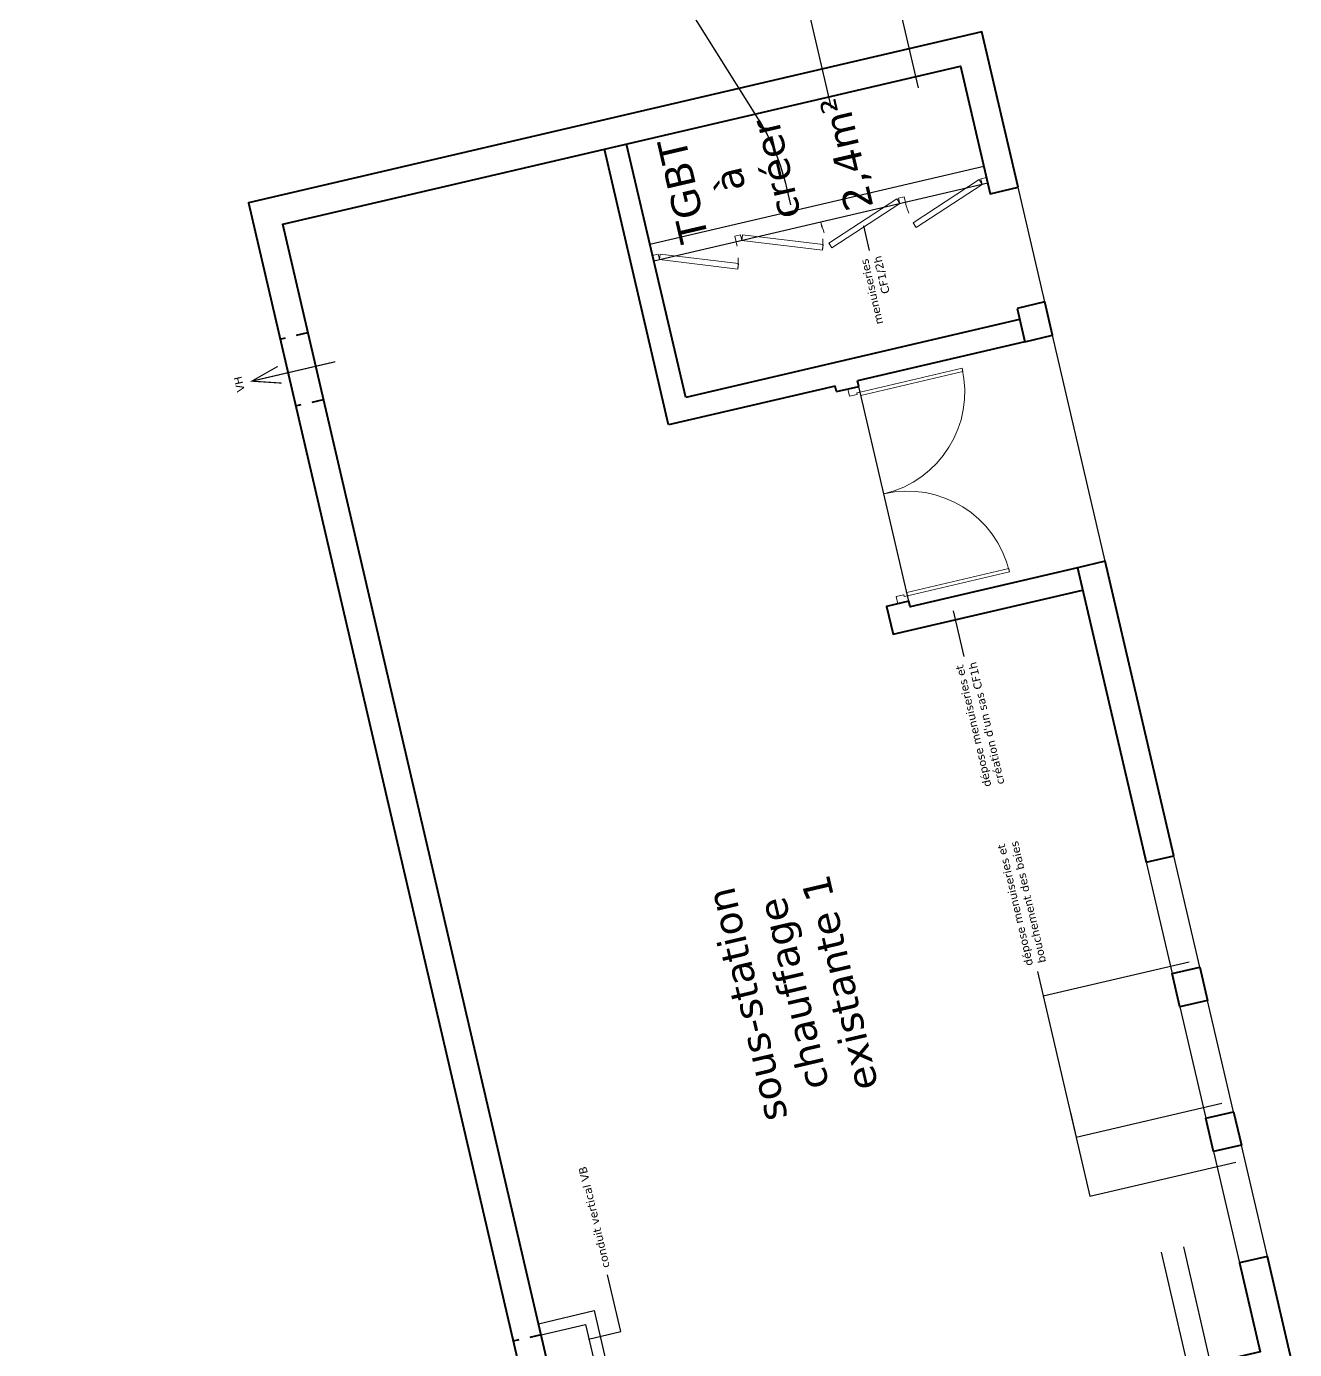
# Model space of a CAD drawing. Header units: metres. Extents: x 596002 to 596090, y 139647 to 139768.
# Drawn here: x 596063.99 to 596075.08, y 139715.38 to 139726.96 of the extents above; entities that cross this region are included whole.
import ezdxf

# ---------------------------------------------------------------- set-up
doc = ezdxf.new("R2010")
doc.units = ezdxf.units.M
doc.header["$MEASUREMENT"] = 0
doc.linetypes.add('01', pattern=[0.15, 0.1, -0.05])
doc.linetypes.add('CACHE2', pattern=[0.1875, 0.125, -0.0625])
doc.layers.add('01-BETON-0.40', color=4, linetype='Continuous', lineweight=40)
doc.layers.add('01-MEN-CP-0.15', color=2, linetype='Continuous', lineweight=18)
for name, color, linetype in [('01-CLOISON-0.25', 3, 'Continuous'), ('06-TXT-DETAILS-DIVERS-02.20', 2, 'Continuous'), ('06-TXT-DIVERS-0.20', 70, 'Continuous'), ('06-TXT-ETIQUETTES SURFACES', 210, 'Continuous'), ('08-VU-0.08', 56, 'Continuous'), ('08-VU-0.20', 32, 'Continuous')]:
    doc.layers.add(name, color=color, linetype=linetype)
doc.layers.add('10-TRACE-CONSTRUC-2', color=91, linetype='Continuous', plot=False)
doc.styles.add('locaux 100', font='verdana.ttf', dxfattribs={"height": 0.22})
doc.styles.add('locaux 20', font='verdana.ttf', dxfattribs={"height": 0.07})
doc.styles.get("Standard").update_dxf_attribs({"font": 'arial.ttf'})

# ---------------------------------------------------------------- blocks, each defined once
blk = doc.blocks.new('P180')
for points in [[(-1.85, 0.915), (-1.85, 0), (-1.88, 0), (-1.88, 0.915)], [(-0.08, 0.915), (-0.08, 0), (-0.05, 0), (-0.05, 0.915)], [(0, 0), (0, -0.1), (-0.065, -0.1), (-0.065, -0.03), (-0.05, -0.03), (-0.05, 0)]]:
    blk.add_lwpolyline(points, close=True)
at = {"linetype": 'Continuous'}
blk.add_lwpolyline([(-1.93, 0), (-1.93, -0.1), (-1.865, -0.1), (-1.865, -0.03), (-1.88, -0.03), (-1.88, 0)], close=True, dxfattribs=at)
for centre, start, end in [((-1.88, 0), 0, 90), ((-0.05, 0), 90, 180)]:
    blk.add_arc(centre, 0.915, start, end)
at = {"linetype": 'Continuous', "text_generation_flag": 6}
blk.add_attdef('TEXTE', (-0.188, 0.598), '', height=0.08, rotation=90, dxfattribs=at)
blk = doc.blocks.new('A$C353E7F9F')
at = {"layer": '01-MEN-CP-0.15', "rotation": 179.9999999993806}
blk.add_blockref('P180', (56.011, 16.83), dxfattribs=at)

msp = doc.modelspace()

# ---------------------------------------------------------------- linework, layer by layer
at = {"layer": '01-BETON-0.40'}
for p, q in [((596069.606, 139723.469), (596069.044, 139725.881)), ((596069.756, 139723.71), (596069.239, 139725.926)), ((596072.677, 139724.391), (596069.756, 139723.71)), ((596072.723, 139724.196), (596071.259, 139723.855)), ((596071.271, 139723.806), (596071.259, 139723.855)), ((596071.065, 139723.809), (596069.606, 139723.469)), ((596071.076, 139723.761), (596071.065, 139723.809)), ((596071.076, 139723.761), (596071.271, 139723.806))]:
    msp.add_line(p, q, dxfattribs=at)
at = {"layer": '01-BETON-0.40', "linetype": 'CACHE2', "ltscale": 0.5}
for p, q in [((596066.446, 139724.274), (596066.203, 139724.217)), ((596066.583, 139723.689), (596066.339, 139723.633)), ((596068.49, 139715.509), (596068.246, 139715.452))]:
    msp.add_line(p, q, dxfattribs=at)
at = {"layer": '01-BETON-0.40'}
for points in [[(596072.664, 139725.548), (596072.347, 139726.907), (596065.93, 139725.411), (596068.66, 139713.675), (596075.083, 139715.172), (596074.845, 139716.194), (596074.601, 139716.138), (596074.783, 139715.359), (596068.847, 139713.975), (596066.23, 139725.225), (596072.161, 139726.607), (596072.421, 139725.491)], [(596072.655, 139724.488), (596072.723, 139724.196), (596072.966, 139724.253), (596072.898, 139724.545)], [(596074.027, 139719.7), (596073.427, 139722.276), (596073.184, 139722.219), (596073.784, 139719.644)], [(596074.254, 139718.726), (596074.322, 139718.434), (596074.079, 139718.378), (596074.011, 139718.67)], [(596074.549, 139717.46), (596074.618, 139717.168), (596074.374, 139717.112), (596074.306, 139717.404)]]:
    msp.add_lwpolyline(points, close=True, dxfattribs=at)
msp.add_lwpolyline([(596073.184, 139722.219), (596071.72, 139721.878), (596071.709, 139721.926), (596071.514, 139721.881), (596071.571, 139721.638), (596073.229, 139722.024)], dxfattribs=at)
at = {"layer": '01-CLOISON-0.25'}
for points in [[(596074.254, 139718.726), (596074.027, 139719.7), (596073.784, 139719.644), (596074.011, 139718.67)], [(596074.549, 139717.46), (596074.322, 139718.434), (596074.079, 139718.378), (596074.306, 139717.404)], [(596074.845, 139716.194), (596074.618, 139717.168), (596074.374, 139717.112), (596074.601, 139716.138)]]:
    msp.add_lwpolyline(points, close=True, dxfattribs=at)
for points in [[(596068.467, 139715.606), (596068.954, 139715.72), (596069.135, 139714.941), (596068.648, 139714.827)], [(596068.49, 139715.509), (596068.879, 139715.6), (596069.015, 139715.015), (596068.626, 139714.925)]]:
    msp.add_lwpolyline(points, dxfattribs=at)
at = {"layer": '01-MEN-CP-0.15'}
for points in [[(596072.323, 139725.615), (596072.35, 139725.573), (596071.772, 139725.196), (596071.745, 139725.238)], [(596072.339, 139725.622), (596072.35, 139725.573), (596072.399, 139725.584), (596072.388, 139725.633)], [(596071.602, 139725.447), (596071.63, 139725.405), (596071.035, 139725.017), (596071.008, 139725.059)], [(596071.667, 139725.465), (596071.678, 139725.416), (596071.63, 139725.405), (596071.618, 139725.454)], [(596070.187, 139725.12), (596070.198, 139725.071), (596070.247, 139725.083), (596070.235, 139725.131)], [(596070.253, 139725.132), (596070.247, 139725.083), (596070.952, 139724.998), (596070.958, 139725.047)], [(596069.466, 139724.952), (596069.477, 139724.903), (596069.526, 139724.915), (596069.515, 139724.963)], [(596069.532, 139724.964), (596069.526, 139724.915), (596070.211, 139724.832), (596070.217, 139724.882)]]:
    msp.add_lwpolyline(points, close=True, dxfattribs=at)
at = {"layer": '01-MEN-CP-0.15', "linetype": '01', "ltscale": 0.5}
for centre, radius, start, end in [((596072.35, 139725.573), 0.69, 193.1213, 213.1213), ((596071.63, 139725.405), 0.71, 193.1213, 213.1213), ((596070.247, 139725.083), 0.71, 353.1213, 13.1213), ((596069.526, 139724.915), 0.69, 353.1213, 13.1213)]:
    msp.add_arc(centre, radius, start, end, dxfattribs=at)
at = {"layer": '06-TXT-DETAILS-DIVERS-02.20'}
for points in [[(596071.363, 139724.996), (596071.313, 139725.211)], [(596072.192, 139721.442), (596072.098, 139721.843)], [(596072.834, 139718.688), (596072.884, 139718.473), (596074.16, 139718.771)], [(596072.884, 139718.473), (596073.292, 139716.723), (596074.569, 139717.02)], [(596073.122, 139717.453), (596073.172, 139717.238), (596074.448, 139717.536)], [(596068.905, 139715.471), (596069.188, 139715.537), (596069.072, 139716.032)]]:
    msp.add_lwpolyline(points, dxfattribs=at)
at = {"layer": '08-VU-0.08'}
for p, q in [((596072.365, 139725.73), (596069.443, 139725.049)), ((596072.399, 139725.584), (596069.477, 139724.903)), ((596072.898, 139724.545), (596072.664, 139725.548)), ((596073.427, 139722.276), (596072.966, 139724.253)), ((596071.709, 139721.926), (596071.271, 139723.806))]:
    msp.add_line(p, q, dxfattribs=at)
at = {"layer": '08-VU-0.20', "const_width": 0.01}
for points in [[(596066.186, 139723.981), (596065.959, 139723.852), (596066.22, 139723.835)], [(596066.69, 139724.022), (596065.959, 139723.852)]]:
    msp.add_lwpolyline(points, dxfattribs=at)
at = {"layer": '10-TRACE-CONSTRUC-2'}
for p, q in [((596073.917, 139716.232), (596074.225, 139714.896)), ((596074.111, 139716.277), (596074.465, 139714.746))]:
    msp.add_line(p, q, dxfattribs=at)
msp.add_lwpolyline([(596063.988, 139743.155), (596066.435, 139732.654, 0.083004), (596066.689, 139732.045), (596070.385, 139726.153, -0.083004), (596070.639, 139725.544), (596070.674, 139725.394)], format="xyb", dxfattribs=at)
for points in [[(596071.032, 139726.241), (596070.363, 139729.114), (596074.183, 139730.005)], [(596071.794, 139726.419), (596071.272, 139728.659), (596074.33, 139729.372)]]:
    msp.add_lwpolyline(points, dxfattribs=at)

# ---------------------------------------------------------------- block references
at = {"rotation": 103.1212703830424}
msp.add_blockref('A$C353E7F9F', (596100.815, 139671.198), dxfattribs=at)

# ---------------------------------------------------------------- texts
at = {"layer": '06-TXT-DETAILS-DIVERS-02.20', "char_height": 0.07, "rotation": 103.1213, "style": 'locaux 20'}
for s, insert, width, attachment_point in [('menuiseries\\PCF1/2h', (596071.378, 139724.934), 1.15877, 6), ('VH', (596065.865, 139723.758), 0.15257, 4), ("dépose menuiseries et création d'un sas CF1h", (596072.206, 139721.38), 1.15877, 6), ('dépose menuiseries et bouchement des baies', (596072.819, 139718.75), 1.15877, 4), ('conduit vertical VB', (596069.058, 139716.094), 1.15877, 4)]:
    msp.add_mtext(s, dxfattribs=dict(at, insert=insert, width=width, attachment_point=attachment_point))
at = {"layer": '06-TXT-DIVERS-0.20', "char_height": 0.25, "width": 2.37148, "attachment_point": 5, "rotation": 103.1213, "style": 'locaux 100'}
for s, insert in [('TGBT\\Pà \\Pcréer', (596070.139, 139725.614)), ('sous-station chauffage\\Pexistante 1', (596070.699, 139718.493))]:
    msp.add_mtext(s, dxfattribs=dict(at, insert=insert))
at = {"layer": '06-TXT-ETIQUETTES SURFACES', "insert": (596071.182, 139725.849), "char_height": 0.25, "attachment_point": 5, "rotation": 103.1213, "style": 'locaux 100'}
msp.add_mtext('2,4m²', dxfattribs=at)

doc.saveas('drawing.dxf')
